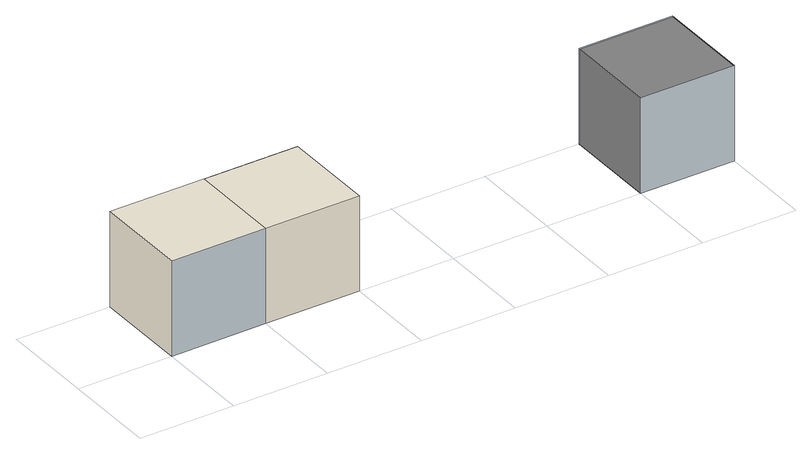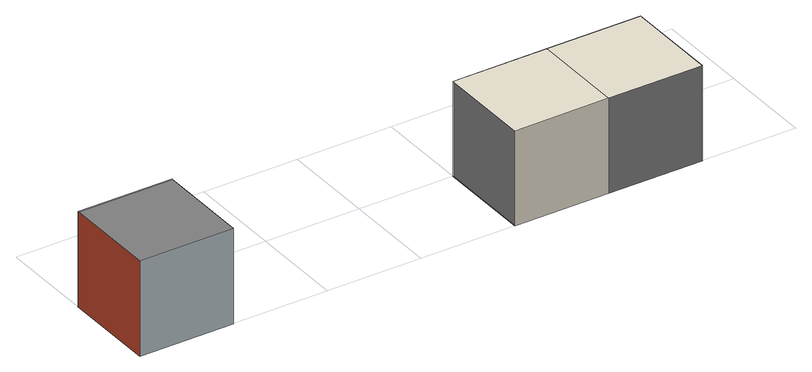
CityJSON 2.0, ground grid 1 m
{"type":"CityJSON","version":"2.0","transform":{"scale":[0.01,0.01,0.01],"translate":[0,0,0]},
"CityObjects":{
"object1":{"type":"GenericCityObject","geometry":[{"type":"MultiSurface","lod":"2","boundaries":[[[0,1,2,3]],[[4,5,6,7]],[[0,3,5,4]],[[3,2,6,5]],[[2,1,7,6]],[[1,0,4,7]],[[8,9,10,11]],[[12,13,14,15]],[[8,11,13,12]],[[11,10,14,13]],[[10,9,15,14]],[[9,8,12,15]],[[3,2,16,17]],[[5,18,19,6]],[[3,17,18,5]],[[17,16,19,18]],[[16,2,6,19]]],"semantics":{"surfaces":[{"type":"GroundSurface"},{"type":"WallSurface","on_footprint_edge":false},{"type":"WallSurface","on_footprint_edge":true},{"type":"RoofSurface"}],"values":[0,1,null,0,0,2,0,0,null,3,null,0,3,2,2,0,2]}}]}
},
"vertices":[
[0,0,0],[0,100,0],[100,100,0],[100,0,0],[0,0,100],[100,0,100],[100,100,100],[0,100,100],[500,0,0],[500,100,0],[600,100,0],[600,0,0],[500,0,100],[600,0,100],[600,100,100],[500,100,100],[200,100,0],[200,0,0],[200,0,100],[200,100,100]
]}
